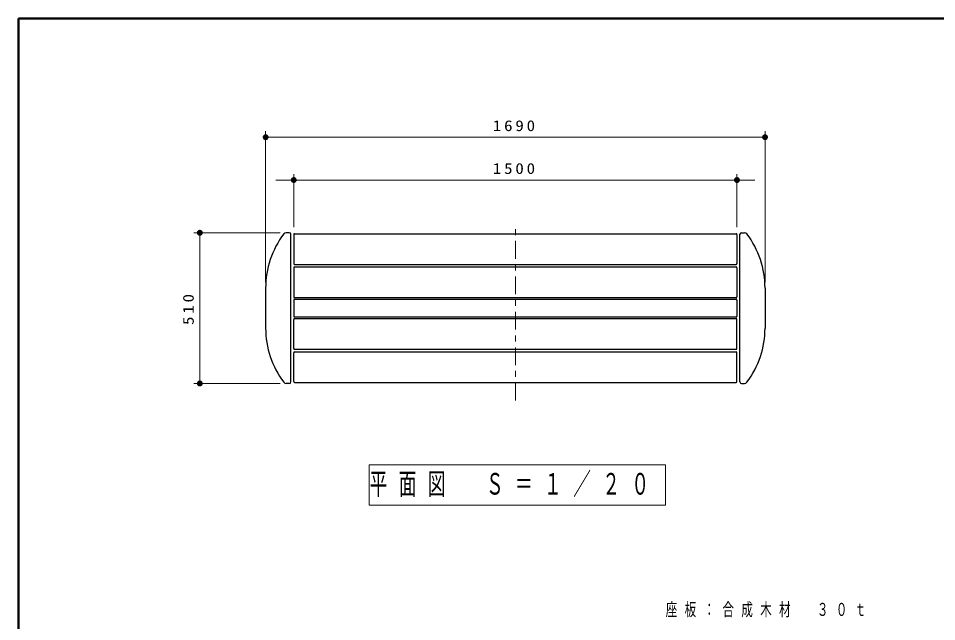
# Model space of a CAD drawing. Units: millimetres on the paper, scale 1:20. Extents: x -365 to 27, y 0 to 257.
# Drawn here: x -365 to -209.6, y 154.9 to 257 of the extents above; entities that cross this region are included whole.
import ezdxf

# ---------------------------------------------------------------- set-up
doc = ezdxf.new("R2010")
doc.units = ezdxf.units.MM
doc.linetypes.add('USER2', pattern=[6, 3, -1, 1, -1])
doc.layers.add('1_20', color=7, linetype='Continuous', lineweight=25)
doc.layers.add('NAKAMURA図枠', color=7, linetype='Continuous', lineweight=13)
doc.styles.add('ＭＳ ゴシック', font='')
doc.styles.get('ＭＳ ゴシック').set_extended_font_data('MS Gothic')

# ---------------------------------------------------------------- blocks, each defined once
blk = doc.blocks.new('filled_dot')
at = {"color": 0, "linetype": 'Continuous', "lineweight": -2, "const_width": 1.25}
blk.add_lwpolyline([(-0.625, 0, 1), (0.625, 0, 1)], format="xyb", close=True, dxfattribs=at)

msp = doc.modelspace()

# ---------------------------------------------------------------- linework, layer by layer
at = {"layer": '1_20', "lineweight": 13}
for p, q in [((-323.157, 212.353), (-323.157, 237.894)), ((-238.657, 212.353), (-238.657, 237.894)), ((-323.157, 236.894), (-238.657, 236.894)), ((-318.407, 221.67), (-318.407, 230.65)), ((-243.407, 221.67), (-243.407, 230.65)), ((-321.407, 229.65), (-240.407, 229.65)), ((-320.688, 220.728), (-335.294, 220.728)), ((-334.294, 195.228), (-334.294, 220.728)), ((-320.688, 195.228), (-335.294, 195.228)), ((-305.632, 181.441), (-305.632, 174.634)), ((-255.492, 181.441), (-305.632, 181.441)), ((-255.492, 174.634), (-255.492, 181.441)), ((-305.632, 174.634), (-255.492, 174.634))]:
    msp.add_line(p, q, dxfattribs=at)
at = {"layer": '1_20', "linetype": 'USER2', "lineweight": 13}
msp.add_line((-280.907, 192.339), (-280.907, 222.313), dxfattribs=at)
at = {"layer": '1_20'}
for p, q in [((-319.157, 220.728), (-319.688, 220.728)), ((-242.657, 220.728), (-242.126, 220.728)), ((-318.907, 195.478), (-318.907, 220.478)), ((-242.907, 195.478), (-242.907, 220.478)), ((-323.157, 211.353), (-323.157, 204.603)), ((-238.657, 211.353), (-238.657, 204.603)), ((-319.157, 195.228), (-319.688, 195.228)), ((-242.657, 195.228), (-242.126, 195.228))]:
    msp.add_line(p, q, dxfattribs=at)
at = {"layer": '1_20', "color": 70}
for p, q in [((-318.407, 220.42), (-318.407, 215.523)), ((-318.257, 220.57), (-243.557, 220.57)), ((-243.407, 220.42), (-243.407, 215.523)), ((-318.407, 214.796), (-318.407, 209.897)), ((-318.257, 215.373), (-243.557, 215.373)), ((-318.257, 214.946), (-243.557, 214.946)), ((-243.407, 214.796), (-243.407, 209.897)), ((-318.407, 209.328), (-318.407, 206.628)), ((-318.257, 209.747), (-243.557, 209.747)), ((-318.257, 209.478), (-243.557, 209.478)), ((-243.407, 209.328), (-243.407, 206.628)), ((-318.407, 201.159), (-318.407, 206.058)), ((-318.257, 206.478), (-243.557, 206.478)), ((-318.257, 206.208), (-243.557, 206.208)), ((-243.407, 201.159), (-243.407, 206.058)), ((-318.257, 201.009), (-243.557, 201.009)), ((-318.257, 200.583), (-243.557, 200.583)), ((-318.407, 195.535), (-318.407, 200.433)), ((-243.407, 195.535), (-243.407, 200.433)), ((-318.257, 195.385), (-243.557, 195.385))]:
    msp.add_line(p, q, dxfattribs=at)
at = {"layer": '1_20'}
for centre, radius, start, end in [((-319.688, 220.228), 0.5, 90, 143.00862), ((-319.157, 220.478), 0.25, 0, 90), ((-242.657, 220.478), 0.25, 90, 180), ((-242.126, 220.228), 0.5, 36.99138, 90), ((-307.907, 211.353), 15.25, 143.00862, 180), ((-253.907, 211.353), 15.25, 0, 36.99138), ((-307.907, 204.603), 15.25, 180, 216.99138), ((-253.907, 204.603), 15.25, 323.00862, 0), ((-319.688, 195.728), 0.5, 216.99138, 270), ((-319.157, 195.478), 0.25, 270, 0), ((-242.657, 195.478), 0.25, 180, 270), ((-242.126, 195.728), 0.5, 270, 323.00862)]:
    msp.add_arc(centre, radius, start, end, dxfattribs=at)
at = {"layer": '1_20', "color": 70}
for centre, start, end in [((-318.257, 220.42), 90, 180), ((-243.557, 220.42), 0, 90), ((-318.257, 215.523), 180, 270), ((-318.257, 214.796), 90, 180), ((-243.557, 215.523), 270, 0), ((-243.557, 214.796), 0, 90), ((-318.257, 209.897), 180, 270), ((-243.557, 209.897), 270, 0), ((-318.257, 209.328), 90, 180), ((-243.557, 209.328), 0, 90), ((-318.257, 206.628), 180, 270), ((-318.257, 206.058), 90, 180), ((-243.557, 206.628), 270, 0), ((-243.557, 206.058), 0, 90), ((-318.257, 201.159), 180, 270), ((-318.257, 200.433), 90, 180), ((-243.557, 201.159), 270, 0), ((-243.557, 200.433), 0, 90), ((-318.257, 195.535), 180, 270), ((-243.557, 195.535), 270, 0)]:
    msp.add_arc(centre, 0.15, start, end, dxfattribs=at)
at = {"layer": 'NAKAMURA図枠', "lineweight": 50}
for p, q in [((-365, 257), (-365, 0)), ((0, 257), (-365, 257))]:
    msp.add_line(p, q, dxfattribs=at)

# ---------------------------------------------------------------- block references
at = {"layer": '1_20', "lineweight": 13, "xscale": 0.4, "yscale": 0.4}
for p in [(-323.157, 236.894), (-243.407, 229.65)]:
    msp.add_blockref('filled_dot', p, dxfattribs=at)
for p, rotation in [((-238.657, 236.894), 180), ((-318.407, 229.65), 180), ((-334.294, 220.728), 270), ((-334.294, 195.228), 90)]:
    msp.add_blockref('filled_dot', p, dxfattribs=dict(at, rotation=rotation))

# ---------------------------------------------------------------- texts
at = {"layer": '1_20', "style": 'ＭＳ ゴシック'}
for s, insert, char_height, attachment_point in [('\\T1.33;\\W1.15;1690', (-280.907, 237.894), 1.833, 8), ('\\T1.33;\\W1.15;1500', (-280.907, 230.65), 1.833, 8), ('\\T1.64;\\W0.6;平面図\u3000Ｓ＝１／２０', (-305.562, 178.038), 3.666, 4), ('\\T1.64;\\W0.65;座板：合成木材\u3000３０ｔ', (-255.459, 156.87), 2.199, 4)]:
    msp.add_mtext(s, dxfattribs=dict(at, insert=insert, char_height=char_height, attachment_point=attachment_point))
at = {"layer": '1_20', "insert": (-335.294, 207.978), "char_height": 1.833, "attachment_point": 8, "rotation": 90, "style": 'ＭＳ ゴシック'}
msp.add_mtext('\\T1.33;\\W1.15;510', dxfattribs=at)

doc.saveas('drawing.dxf')
